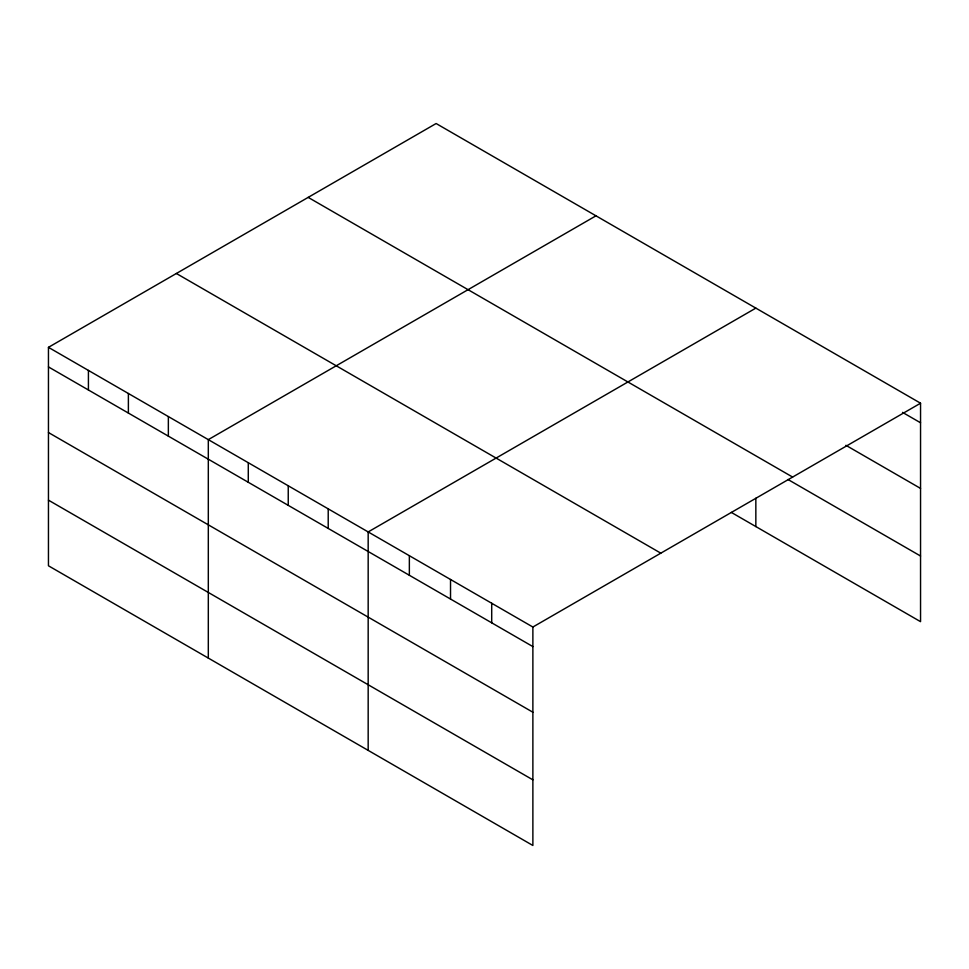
<?xml version="1.0" encoding="UTF-8"?>
<svg xmlns="http://www.w3.org/2000/svg" width="969" height="969" viewBox="0 0 969 969"><rect width="100%" height="100%" fill="white"/><g stroke="black" fill="none" stroke-linecap="round" stroke-linejoin="round"><path stroke-width="1.45" d="M48.45 347.338L532.877 627.028L532.877 845.477L48.45 565.787L48.45 347.338L436.123 123.523L920.55 403.213L920.55 621.662L731.353 512.419M595.983 215.821L208.311 439.635L208.311 658.084M755.844 308.118L368.172 531.933L368.172 750.381M532.877 627.028L920.55 403.213M902.539 412.382L920.55 422.775M845.913 445.316L920.55 488.412M308.19 197.385L792.618 477.063M788.015 479.51L920.55 556.024M176.382 273.488L660.81 553.166M48.45 366.912L532.877 646.589M48.45 432.537L532.877 712.227M48.45 500.161L532.877 779.839M755.844 498.223L755.844 526.567M491.707 603.251L491.707 622.825M450.524 579.486L450.524 599.048M409.354 555.709L409.354 575.271M328.212 508.858L328.212 528.432M288.241 485.784L288.241 505.358M248.282 462.71L248.282 482.283M168.352 416.561L168.352 436.135M128.38 393.487L128.38 413.06M88.421 370.412L88.421 389.986"/></g></svg>
